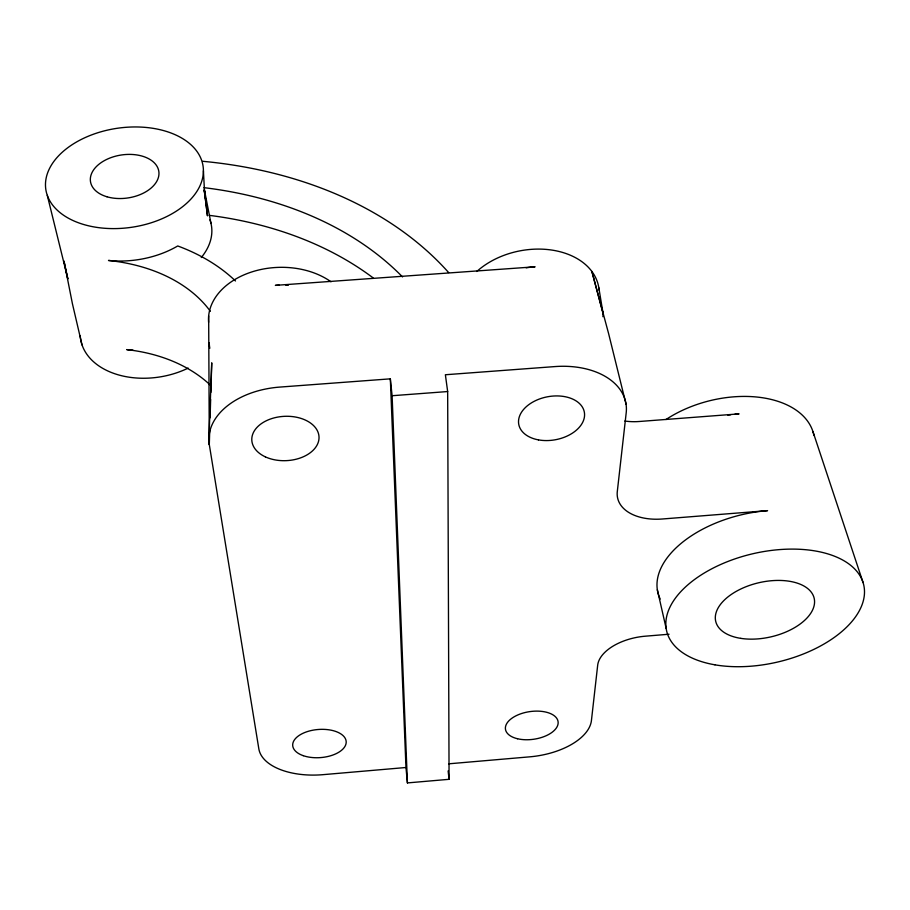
<?xml version="1.0" encoding="UTF-8"?>
<svg xmlns="http://www.w3.org/2000/svg" width="910" height="910" viewBox="0 0 910 910"><rect width="100%" height="100%" fill="white"/><g stroke="black" fill="none" stroke-linecap="round" stroke-linejoin="round"><path stroke-width="1.36" d="M209.766 429.099L209.3 444.603L258.838 748.873A60.788 31.998 -4.3 0 0 322.936 774.672L405.974 767.505L390.333 378.844L279.7 387.091A76.292 50.312 -2.8 0 0 209.3 444.603L208.663 315.941M210.096 417.815L210.642 399.479M210.858 392.438L211.734 362.828L209.05 435.799M602.898 316.691L603.148 313.904L598.826 287.753M405.974 767.505L407.418 782.918L449.074 779.313L447.663 391.55L445.377 374.749L554.918 366.582A75.632 49.55 -10.6 0 1 626.194 412.89L617.298 491.559A50.721 31.042 -12.7 0 0 662.491 518.984L767.585 510.647A99.247 56.158 -13.4 0 0 660.216 599.042M448.732 763.82L529.756 756.836A60.265 31.657 -8.2 0 0 591.432 720.515L597.688 665.176A44.499 24.16 -10.5 0 1 645.281 636.192L669.055 634.224M407.418 782.918L392.108 395.725L447.663 391.55M812.994 431.761L863.078 582.593M603.148 313.904L591.887 271.464L608.608 333.595L626.046 404.188M82.037 344.935L72.425 303.758L63.973 261.022L67.875 278.938L47.286 195.343M657.35 589.748L666.154 628.412M204.238 189.03L210.995 223.439M209.812 348.268L208.959 342.695A72.095 50.721 -2.3 0 0 209.436 345.186M205.524 198.664L204.352 190.406L207.469 215.841L204.318 190.474M448.129 770.929L449.074 779.313M390.333 378.844L392.108 395.725M203.408 170.818A79.477 50.016 -8.4 0 1 84.96 224.872A79.477 50.016 -8.4 0 1 84.937 137.683A79.477 50.016 -8.4 0 1 203.408 170.818L204.727 195.263M210.369 311.322A169.942 118.072 -12.8 0 0 108.483 260.453A78.021 50.118 -8.6 0 0 177.734 245.962A215.579 149.957 -12.9 0 1 235.485 280.985M210.187 384.964A160.308 116.969 -14 0 0 126.752 349.622A73.983 50.186 -9.3 0 0 132.951 350.123M202.68 161.286A418.475 303.439 -13.1 0 1 448.653 272.568M188.199 368.095A72.72 50.152 -9.5 0 1 80.216 335.79M279.233 285.16A72.095 50.721 -2.3 0 0 275.355 285.365L535.091 266.801A71.503 49.993 -11 0 0 526.173 267.836M285.729 285.149A72.095 50.721 -2.3 0 1 288.311 285.262M208.606 322.299A71.355 50.755 -2.1 0 1 251.149 272.147A71.355 50.755 -2.1 0 1 331.012 281.793M476.829 271.464A70.775 50.039 -11.1 0 1 552.131 250.113A70.775 50.039 -11.1 0 1 599.121 290.244M624.84 421.023A48.093 31.52 -13.3 0 0 639.218 421.501L739.068 413.868A94.401 57.41 -14.1 0 0 734.882 414.255M727.863 415.165A94.401 57.41 -14.1 0 1 730.673 414.755M665.995 419.51A93.548 57.592 -14.3 0 1 757.643 397.113A93.548 57.592 -14.3 0 1 813.949 435.446M203.965 187.653A370.359 267.881 -12.9 0 1 402.527 276.924M209.277 215.351A363.579 266.846 -13.3 0 1 373.146 277.903M209.937 219.822A76.77 50.175 -8.8 0 1 201.281 257.53M106.971 196.776A34.546 21.726 -8.4 0 0 158.966 173.844A34.546 21.726 -8.4 0 0 108.028 158.806A34.546 21.726 -8.4 0 0 106.971 196.776M265.345 456.854A33.647 22.181 -2.8 0 0 318.807 440.122A33.647 22.181 -2.8 0 0 272.056 418.486A33.647 22.181 -2.8 0 0 265.345 456.854M303.235 755.664A26.811 14.105 -4.3 0 0 345.982 743.891A26.811 14.105 -4.3 0 0 309.116 731.06A26.811 14.105 -4.3 0 0 303.235 755.664M517.528 738.749A26.583 13.957 -8.2 0 0 558.126 723.348A26.583 13.957 -8.2 0 0 519.644 714.202A26.583 13.957 -8.2 0 0 517.528 738.749M538.481 439.883A33.352 21.84 -10.6 0 0 584.356 412.241A33.352 21.84 -10.6 0 0 531.815 402.641A33.352 21.84 -10.6 0 0 538.481 439.883M714.941 664.823A101.192 55.544 -13.2 0 0 864.5 592.273A101.192 55.544 -13.2 0 0 716.068 566.634A101.192 55.544 -13.2 0 0 714.941 664.823M740.797 638.365A50.562 27.732 -13.2 0 0 814.564 601.373A50.562 27.732 -13.2 0 0 739.466 589.646A50.562 27.732 -13.2 0 0 740.797 638.365"/></g></svg>
